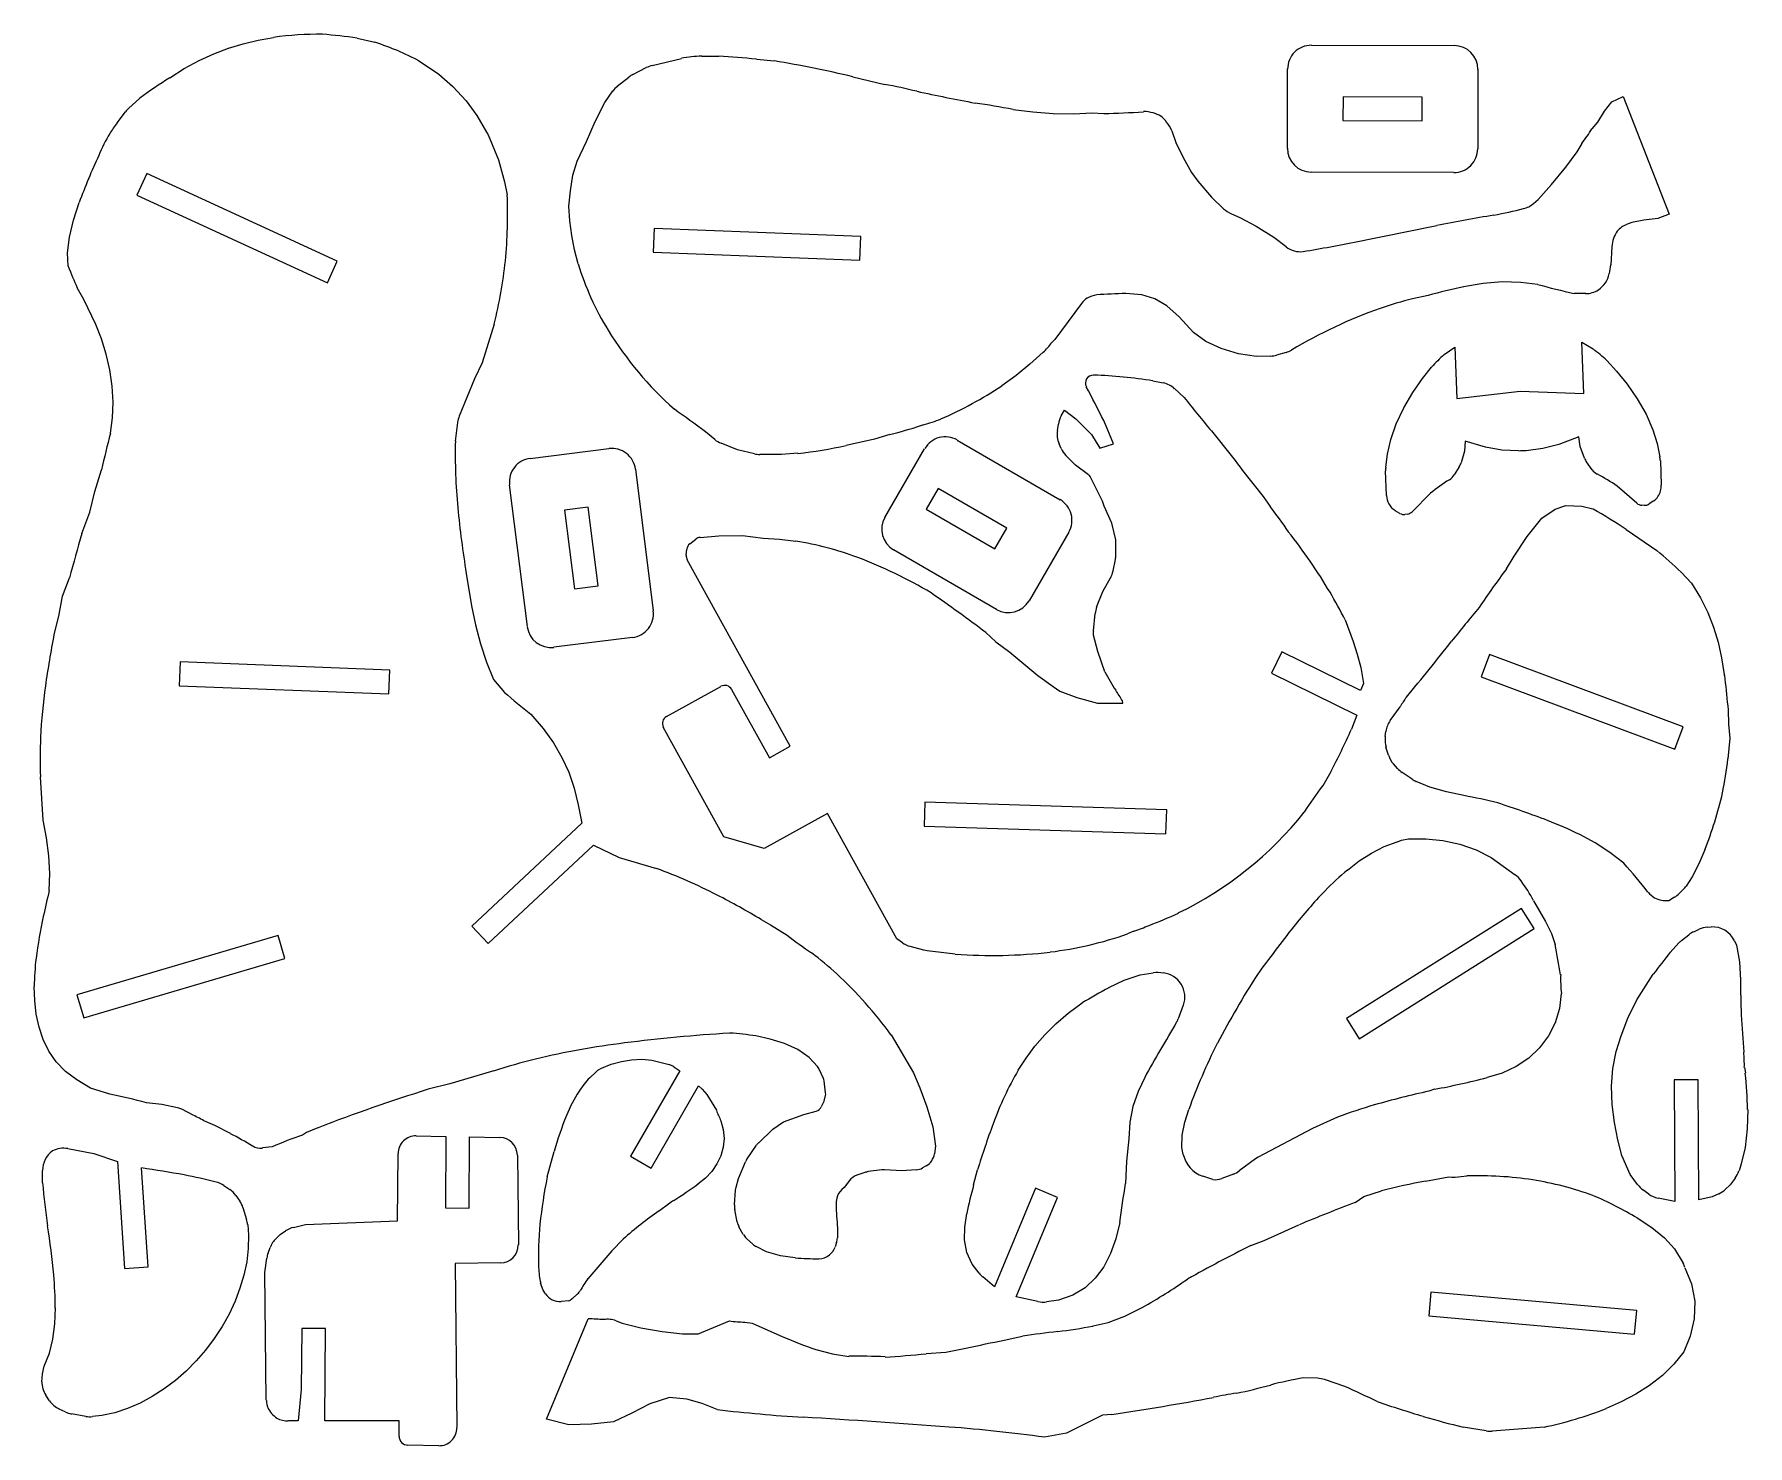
# Model space of a CAD drawing. Extents: x -5 to 439, y -2 to 120.
# Drawn here: x 148.2 to 292.4, y 0 to 118.7 of the extents above; entities that cross this region are included whole.
import ezdxf

# ---------------------------------------------------------------- set-up
doc = ezdxf.new("R2010")
doc.units = 0
doc.layers.add('CYAN', color=4, linetype='CONTINUOUS')

msp = doc.modelspace()

# ---------------------------------------------------------------- linework, layer by layer
at = {"layer": 'CYAN'}
for p, q in [((165.81, 117.94), (167.07, 118.25)), ((167.07, 118.25), (168.36, 118.48)), ((175.39, 118.41), (176.9, 118.08)), ((162.1, 116.52), (163.34, 117.09)), ((163.34, 117.09), (164.57, 117.56)), ((164.57, 117.56), (165.81, 117.94)), ((178.88, 117.34), (180.3, 116.68)), ((204.4, 116.9), (205.84, 116.9)), ((255.7, 117.82), (267.71, 117.79)), ((159.63, 115.06), (160.85, 115.87)), ((160.85, 115.87), (162.1, 116.52)), ((180.3, 116.68), (180.55, 116.54)), ((180.55, 116.54), (182.28, 115.39)), ((182.28, 115.39), (183.45, 114.35)), ((198.61, 115.36), (199.72, 115.93)), ((200.23, 116.11), (202.69, 116.71)), ((208.99, 116.64), (210.51, 116.49)), ((253.68, 109.14), (253.69, 115.82)), ((269.71, 115.79), (269.7, 109.11)), ((183.45, 114.35), (184.56, 113.15)), ((196.23, 113), (196.92, 113.97)), ((197.29, 114.36), (198.26, 115.14)), ((217.11, 115.16), (219.79, 114.52)), ((156.16, 112.5), (157.1, 113.35)), ((184.56, 113.15), (185.48, 111.9)), ((195.42, 111.41), (196.23, 113)), ((258.36, 113.47), (258.35, 111.47)), ((265.03, 113.46), (258.36, 113.47)), ((265.03, 111.46), (265.03, 113.46)), ((280.35, 112.26), (280.98, 113.04)), ((280.98, 113.04), (281.94, 113.51)), ((281.94, 113.51), (285.8, 103.61)), ((155.2, 111.28), (155.9, 112.22)), ((185.48, 111.9), (186.29, 110.5)), ((194.69, 109.72), (195.42, 111.41)), ((230.6, 112.41), (232.25, 112.2)), ((232.25, 112.2), (233.97, 112.07)), ((233.97, 112.07), (235.67, 112.04)), ((235.67, 112.04), (237.25, 112.12)), ((237.25, 112.12), (238.22, 112.07)), ((258.35, 111.47), (265.03, 111.46)), ((279.31, 110.78), (279.79, 111.35)), ((279.79, 111.35), (280.35, 112.26)), ((186.29, 110.5), (186.41, 110.27)), ((186.41, 110.27), (187.3, 108.16)), ((193.9, 108.07), (194.69, 109.72)), ((243.95, 110.62), (244.29, 109.64)), ((244.29, 109.64), (244.9, 108.36)), ((187.3, 108.16), (187.8, 106.33)), ((244.9, 108.36), (245.61, 107.11)), ((277.11, 107.56), (278.07, 108.84)), ((278.07, 108.84), (278.47, 109.55)), ((157.69, 107.02), (156.86, 105.21)), ((173.72, 99.65), (157.69, 107.02)), ((193.34, 105.56), (193.56, 106.89)), ((193.56, 106.89), (193.9, 108.07)), ((245.61, 107.11), (246.15, 106.39)), ((267.69, 107.11), (255.67, 107.14)), ((275.91, 106.1), (277.11, 107.56)), ((187.8, 106.33), (188.03, 105.22)), ((193.22, 104.27), (193.34, 105.56)), ((246.15, 106.39), (247.29, 105.03)), ((274.77, 104.83), (275.91, 106.1)), ((151.54, 103.1), (152.01, 104.57)), ((156.86, 105.21), (172.89, 97.83)), ((193.3, 103.03), (193.22, 104.27)), ((247.29, 105.03), (248.3, 104.06)), ((274.38, 104.49), (274.77, 104.83)), ((151.19, 101.67), (151.54, 103.1)), ((193.45, 101.82), (193.3, 103.03)), ((200.39, 102.41), (200.31, 100.41)), ((217.77, 101.73), (200.39, 102.41)), ((248.98, 103.63), (249.67, 103.33)), ((249.67, 103.33), (251.06, 102.58)), ((251.06, 102.58), (252.54, 101.66)), ((282.65, 102.9), (282.2, 102.72)), ((283.66, 103.09), (282.65, 102.9)), ((284.85, 103.23), (283.66, 103.09)), ((285.8, 103.61), (284.85, 103.23)), ((151.02, 100.36), (151.19, 101.67)), ((193.69, 100.61), (193.45, 101.82)), ((217.7, 99.73), (217.77, 101.73)), ((252.54, 101.66), (253.57, 100.87)), ((151.09, 99.22), (151.02, 100.36)), ((172.89, 97.83), (173.72, 99.65)), ((193.99, 99.43), (193.69, 100.61)), ((200.31, 100.41), (217.7, 99.73)), ((280.98, 100.87), (280.89, 99.32)), ((152.41, 96.42), (151.85, 97.41)), ((241.42, 96.82), (240.07, 96.93)), ((242.52, 96.49), (241.42, 96.82)), ((265.53, 96.76), (264.2, 96.48)), ((270.14, 97.77), (268.51, 97.49)), ((271.76, 97.91), (270.14, 97.77)), ((273.31, 97.84), (271.76, 97.91)), ((274.74, 97.69), (273.31, 97.84)), ((278.78, 96.92), (277.82, 96.92)), ((153.42, 94.33), (152.41, 96.42)), ((236.34, 96.09), (234.11, 93.06)), ((243.52, 95.89), (242.52, 96.49)), ((244.56, 94.95), (243.52, 95.89)), ((153.9, 93.11), (153.42, 94.33)), ((186.93, 94.34), (185.92, 91.08)), ((245.78, 93.64), (244.56, 94.95)), ((154.29, 91.83), (153.9, 93.11)), ((234.11, 93.06), (233.84, 92.79)), ((246.81, 92.9), (245.78, 93.64)), ((248.11, 92.29), (246.81, 92.9)), ((249.57, 91.84), (248.11, 92.29)), ((266.86, 91.79), (267.78, 92.42)), ((267.78, 92.42), (267.94, 88.1)), ((278.61, 88.5), (278.45, 92.82)), ((278.45, 92.82), (279.41, 92.26)), ((154.59, 90.5), (154.29, 91.83)), ((185.92, 91.08), (185.28, 89.75)), ((232.01, 90.97), (230.85, 90.03)), ((233.13, 91.99), (232.01, 90.97)), ((251.08, 91.62), (249.57, 91.84)), ((252.28, 91.66), (251.08, 91.62)), ((253.57, 91.97), (252.77, 91.74)), ((280.55, 91.29), (281.38, 90.39)), ((154.78, 89.14), (154.59, 90.5)), ((185.28, 89.75), (183.98, 86.6)), ((230.85, 90.03), (229.65, 89.17)), ((242.36, 89.58), (243.23, 89.41)), ((264.24, 88.61), (265.04, 89.77)), ((265.04, 89.77), (265.8, 90.74)), ((281.38, 90.39), (282.26, 89.29)), ((154.86, 87.79), (154.78, 89.14)), ((244.19, 88.92), (245, 88.18)), ((263.48, 87.32), (264.24, 88.61)), ((267.94, 88.1), (273.26, 88.7)), ((273.26, 88.7), (278.61, 88.5)), ((282.26, 89.29), (283.11, 88.06)), ((283.11, 88.06), (283.86, 86.77)), ((154.82, 86.46), (154.86, 87.79)), ((234.65, 86.62), (234.93, 87.11)), ((234.93, 87.11), (235.88, 86.37)), ((262.83, 85.97), (263.48, 87.32)), ((283.86, 86.77), (284.43, 85.47)), ((154.65, 85.18), (154.82, 86.46)), ((183.85, 86.08), (183.66, 84.51)), ((205.49, 84.64), (204.7, 85.29)), ((223.03, 85.88), (222.83, 85.8)), ((234.32, 85.4), (234.41, 85.94)), ((235.88, 86.37), (237.18, 85.06)), ((239.04, 84.27), (238.23, 86.23)), ((247.28, 85.37), (249.07, 83.17)), ((262.37, 84.64), (262.83, 85.97)), ((284.43, 85.47), (284.78, 84.3)), ((189.96, 83.05), (196.59, 83.88)), ((207.41, 83.76), (206.02, 84.33)), ((208.83, 83.43), (207.41, 83.76)), ((218.94, 84.67), (216.56, 84.14)), ((220.23, 85.05), (218.94, 84.67)), ((219.81, 78.09), (223.15, 83.87)), ((225.89, 84.6), (234.56, 79.58)), ((234.64, 83.89), (234.47, 84.28)), ((237.18, 85.06), (237.89, 83.9)), ((237.89, 83.9), (239.04, 84.27)), ((262.1, 83.4), (262.37, 84.64)), ((268.57, 83.67), (268.29, 82.69)), ((268.64, 84.51), (268.57, 83.67)), ((270.36, 84), (268.64, 84.51)), ((271.72, 83.75), (270.36, 84)), ((273.12, 83.68), (271.72, 83.75)), ((275.17, 83.88), (273.78, 83.7)), ((276.51, 84.23), (275.17, 83.88)), ((278.19, 84.87), (276.51, 84.23)), ((278.32, 84.04), (278.19, 84.87)), ((278.67, 83.08), (278.32, 84.04)), ((284.78, 84.3), (285.01, 83.19)), ((211.11, 83.38), (209.28, 83.38)), ((212.49, 83.48), (211.11, 83.38)), ((235.85, 82.47), (235.04, 83.29)), ((236.95, 81.67), (235.85, 82.47)), ((261.96, 82.32), (262.1, 83.4)), ((268.14, 82.35), (267.7, 81.66)), ((279.33, 82.1), (278.85, 82.75)), ((285.06, 82.88), (285.13, 80.8)), ((153.33, 80.27), (153.89, 82.09)), ((189.72, 68.9), (188.23, 80.82)), ((198.82, 82.14), (200.31, 70.22)), ((238.12, 79.46), (237.08, 81.53)), ((250.78, 80.95), (251.64, 79.84)), ((262.02, 79.92), (261.93, 82.01)), ((152.91, 78.53), (153.33, 80.27)), ((224.29, 80.51), (223.29, 78.78)), ((230.07, 77.17), (224.29, 80.51)), ((238.27, 79.04), (238.12, 79.46)), ((251.64, 79.84), (252.22, 79)), ((265.71, 80.13), (264.17, 78.57)), ((283.09, 79.28), (281.43, 80.72)), ((284.5, 79.47), (284.12, 79.22)), ((152.23, 76.72), (152.91, 78.53)), ((194.85, 78.95), (192.86, 78.71)), ((192.86, 78.71), (193.69, 72.08)), ((195.68, 72.33), (194.85, 78.95)), ((223.29, 78.78), (229.07, 75.43)), ((238.9, 77.6), (238.27, 79.04)), ((263.15, 78.42), (262.75, 78.65)), ((263.78, 78.37), (263.57, 78.34)), ((273.86, 76.49), (275.1, 78.03)), ((275.1, 78.03), (276.12, 78.73)), ((276.21, 78.77), (277.11, 79.1)), ((277.11, 79.1), (278.46, 79.02)), ((278.46, 79.02), (279.38, 78.82)), ((279.38, 78.82), (279.4, 78.8)), ((283.71, 79.1), (283.49, 79.12)), ((204.26, 76.4), (205.84, 76.54)), ((205.84, 76.54), (207.83, 76.56)), ((207.83, 76.56), (209.56, 76.35)), ((229.07, 75.43), (230.07, 77.17)), ((235.29, 76.85), (231.94, 71.07)), ((239.25, 76.2), (238.9, 77.6)), ((272.75, 74.83), (273.86, 76.49)), ((282.19, 77.07), (284.76, 75.3)), ((203.09, 74.9), (203.14, 75.41)), ((203.4, 75.87), (203.91, 76.26)), ((209.56, 76.35), (210.94, 76.26)), ((210.94, 76.26), (212.3, 76.09)), ((229.2, 70.34), (220.54, 75.36)), ((239.24, 74.94), (239.25, 76.2)), ((211.84, 58.84), (203.17, 74.52)), ((239.01, 73.59), (239.2, 74.55)), ((272.11, 73.76), (272.75, 74.83)), ((150.61, 71.46), (151.19, 73)), ((184.58, 73.37), (185.01, 70.64)), ((193.69, 72.08), (195.68, 72.33)), ((238.14, 71.86), (238.78, 72.99)), ((286.81, 73.48), (287.69, 72.55)), ((287.69, 72.55), (288.44, 71.31)), ((150.3, 69.77), (150.61, 71.46)), ((237.62, 70.53), (238.14, 71.86)), ((288.44, 71.31), (289.05, 70.08)), ((149.89, 68.24), (150.3, 69.77)), ((185.01, 70.64), (185.35, 69.04)), ((237.36, 68.55), (237.5, 70)), ((258.55, 69.46), (259.21, 67.66)), ((289.05, 70.08), (289.54, 68.85)), ((185.35, 69.04), (185.77, 67.45)), ((198.57, 67.99), (191.95, 67.16)), ((228.3, 68.4), (229.13, 67.62)), ((237.73, 66.81), (237.35, 68.17)), ((289.54, 68.85), (289.92, 67.58)), ((185.77, 67.45), (186.29, 65.91)), ((229.13, 67.62), (230.32, 66.75)), ((230.32, 66.75), (232.69, 64.79)), ((238.31, 65.1), (237.73, 66.81)), ((253.22, 66.78), (252.33, 64.99)), ((259.84, 63.52), (253.22, 66.78)), ((259.21, 67.66), (259.56, 66.59)), ((259.56, 66.59), (259.85, 65.46)), ((270.69, 66.56), (269.99, 64.68)), ((286.99, 60.47), (270.69, 66.56)), ((289.92, 67.58), (290.21, 66.26)), ((160.51, 65.93), (160.43, 63.93)), ((178.14, 65.24), (160.51, 65.93)), ((178.06, 63.24), (178.14, 65.24)), ((186.29, 65.91), (186.88, 64.46)), ((252.33, 64.99), (259.51, 61.45)), ((259.85, 65.46), (260.07, 64.1)), ((290.21, 66.26), (290.44, 64.87)), ((160.43, 63.93), (178.06, 63.24)), ((186.88, 64.46), (187.8, 63.36)), ((201.42, 61.34), (206.01, 63.87)), ((206.91, 63.61), (210.09, 57.87)), ((232.69, 64.79), (233.96, 63.86)), ((233.96, 63.86), (234.54, 63.47)), ((234.54, 63.47), (235.97, 62.93)), ((260.07, 64.1), (259.84, 63.52)), ((269.99, 64.68), (286.29, 58.59)), ((235.97, 62.93), (237.7, 62.46)), ((237.7, 62.46), (239.82, 62.47)), ((239.82, 62.47), (239.8, 62.67)), ((262.33, 60.99), (263.16, 62.15)), ((190.01, 61.54), (191.06, 60.33)), ((259.51, 61.45), (259.08, 60.26)), ((290.78, 61.9), (290.8, 60.7)), ((290.8, 60.7), (290.91, 59.51)), ((191.06, 60.33), (191.93, 59.12)), ((191.93, 59.12), (192.63, 57.9)), ((206.25, 51.22), (201.16, 60.43)), ((261.91, 59.65), (261.97, 60.08)), ((286.29, 58.59), (286.99, 60.47)), ((290.91, 59.51), (290.75, 57.76)), ((192.63, 57.9), (193.2, 56.64)), ((210.09, 57.87), (211.84, 58.84)), ((262.18, 58.07), (261.97, 58.75)), ((148.97, 52.62), (148.75, 56.26)), ((193.2, 56.64), (193.65, 55.31)), ((257.33, 56.67), (256.66, 55.51)), ((262.94, 56.96), (262.6, 57.34)), ((264.18, 56.05), (263.33, 56.62)), ((193.65, 55.31), (194.01, 53.89)), ((265.66, 55.39), (264.51, 55.88)), ((267.07, 54.99), (265.66, 55.39)), ((268.52, 54.68), (267.07, 54.99)), ((194.01, 53.89), (194.31, 52.35)), ((223.17, 54.12), (223.11, 52.12)), ((243.52, 53.47), (223.17, 54.12)), ((243.45, 51.47), (243.52, 53.47)), ((149.26, 51.12), (148.97, 52.62)), ((194.31, 52.35), (185.05, 43.7)), ((214.97, 53.18), (209.65, 50.24)), ((220.8, 42.63), (214.97, 53.18)), ((223.11, 52.12), (243.45, 51.47)), ((149.46, 49.62), (149.26, 51.12)), ((186.42, 42.24), (195.28, 50.51)), ((195.28, 50.51), (197.44, 49.46)), ((209.65, 50.24), (206.25, 51.22)), ((261.82, 50.39), (262.91, 50.8)), ((262.91, 50.8), (262.94, 50.78)), ((262.94, 50.78), (263.27, 50.93)), ((263.27, 50.93), (263.87, 51.05)), ((263.87, 51.05), (265.32, 51.04)), ((265.32, 51.04), (266.77, 50.89)), ((266.77, 50.89), (268.19, 50.58)), ((268.19, 50.58), (269.55, 50.11)), ((279.58, 50.7), (278.28, 51.4)), ((280.82, 49.9), (279.58, 50.7)), ((149.54, 48.13), (149.46, 49.62)), ((197.44, 49.46), (200.59, 48.55)), ((258.73, 48.41), (259.73, 49.18)), ((259.73, 49.18), (260.76, 49.84)), ((260.76, 49.84), (261.82, 50.39)), ((269.55, 50.11), (270.82, 49.47)), ((270.82, 49.47), (272.85, 48.01)), ((281.99, 48.99), (280.82, 49.9)), ((288.81, 50.11), (288.3, 48.93)), ((149.48, 46.7), (149.54, 48.13)), ((287.74, 47.85), (287.23, 47.07)), ((288.3, 48.93), (287.74, 47.85)), ((287.01, 46.8), (286.64, 46.43)), ((273.38, 45.19), (258.66, 35.92)), ((274.44, 43.5), (273.38, 45.19)), ((274.39, 45.84), (275.39, 44.09)), ((286.25, 46.13), (285.77, 45.84)), ((185.05, 43.7), (186.42, 42.24)), ((209.4, 44.25), (210.19, 43.81)), ((210.19, 43.81), (211.58, 42.93)), ((240.76, 43.27), (240.23, 43.04)), ((259.73, 34.22), (274.44, 43.5)), ((275.39, 44.09), (275.9, 43.09)), ((287.87, 43.23), (288.32, 43.43)), ((289.02, 43.61), (289.33, 43.63)), ((168.75, 42.9), (151.82, 37.91)), ((169.32, 40.98), (168.75, 42.9)), ((221.28, 42.29), (220.8, 42.63)), ((223.09, 41.68), (221.92, 41.99)), ((275.9, 43.09), (276.21, 42.16)), ((285.89, 41.49), (286.62, 42.28)), ((286.84, 42.48), (287.45, 42.97)), ((291.29, 42.46), (291.46, 42.1)), ((291.46, 42.1), (291.71, 40.7)), ((152.39, 35.99), (169.32, 40.98)), ((223.37, 41.63), (223.09, 41.68)), ((225.72, 41.35), (223.37, 41.63)), ((291.71, 40.7), (291.8, 39.16)), ((238.64, 38.53), (239.95, 39.14)), ((239.95, 39.14), (241.3, 39.61)), ((241.3, 39.61), (242.39, 39.78)), ((283.07, 37.5), (284.47, 39.66)), ((148.27, 37.44), (148.23, 38.61)), ((151.82, 37.91), (152.39, 35.99)), ((276.72, 38.03), (276.58, 36.76)), ((282.32, 35.95), (283.07, 37.5)), ((148.39, 36.3), (148.27, 37.44)), ((148.63, 35.21), (148.39, 36.3)), ((234.2, 35.47), (235.24, 36.37)), ((235.24, 36.37), (236.4, 37.24)), ((244.92, 37.05), (244.48, 35.9)), ((276.58, 36.76), (276.21, 35.57)), ((148.98, 34.16), (148.63, 35.21)), ((206.76, 34.71), (206.73, 34.69)), ((233.27, 34.54), (234.2, 35.47)), ((258.66, 35.92), (259.73, 34.22)), ((276.21, 35.57), (275.64, 34.46)), ((281.75, 34.48), (282.32, 35.95)), ((149.46, 33.19), (148.98, 34.16)), ((150.08, 32.28), (149.46, 33.19)), ((210.16, 34.2), (208.96, 34.46)), ((211.36, 33.83), (210.16, 34.2)), ((212.47, 33.32), (211.36, 33.83)), ((213.44, 32.65), (212.47, 33.32)), ((220.33, 34.54), (222.21, 31.35)), ((231.69, 32.6), (232.43, 33.59)), ((232.43, 33.59), (233.27, 34.54)), ((247.76, 33.82), (247.79, 33.84)), ((274.89, 33.47), (273.98, 32.6)), ((275.64, 34.46), (274.89, 33.47)), ((281.34, 33.14), (281.75, 34.48)), ((150.86, 31.47), (150.08, 32.28)), ((195.66, 31.57), (195.97, 31.76)), ((195.97, 31.76), (196.78, 32.08)), ((196.78, 32.08), (197.63, 32.31)), ((197.63, 32.31), (198.49, 32.45)), ((198.49, 32.45), (199.35, 32.49)), ((199.35, 32.49), (200.19, 32.41)), ((200.19, 32.41), (201.65, 32.05)), ((202.05, 31.87), (202.54, 31.52)), ((214.13, 31.89), (213.44, 32.65)), ((214.64, 30.89), (214.24, 31.73)), ((231.02, 31.58), (231.69, 32.6)), ((272.93, 31.88), (271.75, 31.33)), ((273.98, 32.6), (272.93, 31.88)), ((280.96, 30.23), (281.06, 31.73)), ((281.06, 31.73), (281.34, 33.14)), ((292.13, 31.81), (292.22, 31.32)), ((151.8, 30.76), (150.86, 31.47)), ((152.96, 30.05), (151.8, 30.76)), ((183.21, 30.44), (181.38, 29.97)), ((186.7, 31.47), (183.21, 30.44)), ((186.86, 31.51), (186.7, 31.47)), ((194.97, 30.94), (195.49, 31.41)), ((195.49, 31.41), (195.66, 31.57)), ((202.54, 31.52), (198.41, 24.34)), ((214.82, 29.66), (214.7, 30.68)), ((222.21, 31.35), (222.76, 30.08)), ((241.67, 30.97), (241.11, 29.77)), ((271.75, 31.33), (270.48, 30.96)), ((288.23, 30.77), (286.23, 30.76)), ((286.23, 30.76), (286.29, 20.54)), ((288.29, 20.68), (288.23, 30.77)), ((154.6, 29.57), (152.96, 30.05)), ((200.15, 23.34), (204.12, 30.25)), ((204.12, 30.25), (204.44, 29.97)), ((204.44, 29.97), (204.81, 29.52)), ((204.81, 29.52), (205.63, 28.2)), ((214.46, 28.51), (214.7, 28.97)), ((214.7, 28.97), (214.81, 29.44)), ((222.76, 30.08), (223.35, 28.5)), ((241.11, 29.77), (240.68, 28.52)), ((266.05, 29.98), (265.58, 29.81)), ((281.02, 28.69), (280.96, 30.23)), ((158.97, 28.68), (157.67, 28.83)), ((160.29, 28.42), (158.97, 28.68)), ((161.61, 27.79), (160.65, 28.29)), ((211.27, 27.24), (213, 27.84)), ((213, 27.84), (214.02, 28.13)), ((223.35, 28.5), (223.83, 26.8)), ((240.68, 28.52), (240.41, 27.2)), ((245.05, 27.19), (245.38, 28.28)), ((257.9, 27.61), (255.79, 26.67)), ((281.21, 27.17), (281.02, 28.69)), ((292.41, 28.28), (292.38, 26.63)), ((163.42, 26.93), (162.63, 27.25)), ((164.73, 26.24), (163.42, 26.93)), ((171.15, 26.34), (170.8, 26.12)), ((172.1, 26.74), (171.15, 26.34)), ((180.37, 26.05), (182.85, 26)), ((182.85, 26), (182.82, 20)), ((184.82, 19.96), (184.85, 25.97)), ((184.85, 25.97), (187.41, 25.92)), ((206.01, 27.32), (206.21, 26.58)), ((206.21, 26.58), (206.27, 25.84)), ((209.19, 25.47), (210.39, 26.6)), ((210.39, 26.6), (211.27, 27.24)), ((223.83, 26.8), (224.06, 25.17)), ((240.41, 27.2), (240.33, 25.79)), ((244.79, 25.08), (244.83, 26.11)), ((244.83, 26.11), (245.05, 27.19)), ((255.79, 26.67), (251.23, 24.27)), ((281.49, 25.72), (281.21, 27.17)), ((292.38, 26.63), (292.21, 25.06)), ((151.06, 24.98), (153.25, 24.56)), ((153.25, 24.56), (155.22, 23.88)), ((168.25, 25.12), (167.43, 25.03)), ((178.8, 18.89), (178.84, 24.56)), ((191.39, 22.59), (191.98, 24.74)), ((206.19, 25.1), (205.99, 24.38)), ((206.27, 25.84), (206.19, 25.1)), ((208.21, 24.12), (209.01, 25.26)), ((224.06, 25.17), (223.98, 24.53)), ((240.33, 25.79), (240.13, 23.93)), ((244.91, 24.49), (244.79, 25.08)), ((281.83, 24.39), (281.49, 25.72)), ((292.21, 25.06), (291.86, 23.69)), ((148.93, 22.09), (148.93, 23.13)), ((155.22, 23.88), (155.81, 14.89)), ((157.81, 15.02), (157.26, 23.35)), ((188.88, 24.44), (188.97, 16.88)), ((198.41, 24.34), (200.15, 23.34)), ((205.67, 23.69), (205.24, 23.06)), ((205.99, 24.38), (205.67, 23.69)), ((207.49, 22.47), (208.07, 23.87)), ((219.56, 23.18), (218.39, 23.04)), ((219.77, 23.19), (219.56, 23.18)), ((221.23, 23.1), (219.77, 23.19)), ((222.45, 23.2), (221.23, 23.1)), ((223.28, 23.52), (222.97, 23.36)), ((227.27, 21.92), (227.6, 23.19)), ((240.13, 23.93), (240.05, 22.04)), ((250.99, 24.11), (249.62, 23.1)), ((251.23, 24.27), (250.99, 24.11)), ((282.53, 22.8), (281.83, 24.39)), ((291.86, 23.69), (291.68, 23.11)), ((164.18, 21.88), (164.68, 21.54)), ((204.71, 22.49), (204.08, 22)), ((205.24, 23.06), (204.71, 22.49)), ((207.24, 21.49), (207.28, 21.72)), ((207.28, 21.72), (207.49, 22.47)), ((216.38, 21.71), (216.18, 21.53)), ((216.82, 22.29), (216.38, 21.71)), ((218.11, 22.97), (217.44, 22.74)), ((232.47, 21.64), (229.04, 13.34)), ((234.32, 20.87), (232.47, 21.64)), ((247.4, 22.37), (246.55, 22.65)), ((249.13, 22.84), (248.15, 22.47)), ((265.31, 22.25), (267.27, 22.59)), ((268.3, 22.62), (268.77, 22.68)), ((283.13, 21.96), (282.53, 22.8)), ((290.93, 21.93), (290.51, 21.54)), ((291.35, 22.48), (290.93, 21.93)), ((165.2, 21.03), (165.53, 20.56)), ((201.6, 20.29), (200.83, 19.75)), ((207.16, 20.25), (207.24, 21.49)), ((230.84, 12.5), (234.32, 20.87)), ((259.38, 20.45), (260.1, 20.94)), ((260.1, 20.94), (261.59, 21.43)), ((284.09, 21.15), (283.6, 21.5)), ((286.29, 20.54), (284.87, 20.81)), ((289.43, 20.93), (288.29, 20.68)), ((289.98, 21.18), (289.43, 20.93)), ((165.79, 20.01), (166.1, 19.02)), ((171.05, 18.58), (178.8, 18.89)), ((182.82, 20), (184.82, 19.96)), ((207.38, 18.8), (207.18, 19.85)), ((226.53, 18.37), (226.69, 19.51)), ((239.57, 18.77), (239.24, 17.4)), ((283.12, 19.14), (284.34, 18.35)), ((166.19, 18.59), (166.26, 17.7)), ((166.26, 17.7), (166.24, 16.58)), ((168.57, 17.42), (168.92, 17.75)), ((168.92, 17.75), (169.37, 18.06)), ((170.05, 18.35), (171.05, 18.58)), ((197.79, 17.37), (196.83, 16.38)), ((207.89, 17.76), (207.53, 18.41)), ((208.69, 16.93), (208.16, 17.42)), ((215.83, 18.32), (215.81, 17.46)), ((226.52, 17.29), (226.53, 18.37)), ((239.24, 17.4), (238.79, 16.15)), ((251.71, 17.24), (254.65, 18.56)), ((284.34, 18.35), (285.41, 17.48)), ((285.41, 17.48), (286.24, 16.55)), ((166.24, 16.58), (166.11, 15.46)), ((167.9, 16.18), (168.07, 16.66)), ((196.83, 16.38), (194.81, 14.03)), ((209.85, 16.29), (208.98, 16.73)), ((211.01, 15.97), (209.85, 16.29)), ((212.25, 15.79), (211.01, 15.97)), ((215.74, 17.07), (215.62, 16.7)), ((226.71, 16.25), (226.52, 17.29)), ((227.15, 15.26), (226.71, 16.25)), ((238.79, 16.15), (238.22, 15.04)), ((250.6, 16.82), (251.71, 17.24)), ((286.24, 16.55), (286.99, 15.35)), ((155.81, 14.89), (157.81, 15.02)), ((166.11, 15.46), (165.87, 14.34)), ((167.63, 14.56), (167.8, 15.77)), ((167.75, 3.8), (167.63, 14.56)), ((187.48, 15.36), (183.64, 15.32)), ((183.64, 15.32), (183.8, 1.5)), ((227.74, 14.49), (227.15, 15.26)), ((238.22, 15.04), (237.51, 14.07)), ((287.12, 14.96), (287.68, 13.59)), ((165.54, 13.23), (165.12, 12.13)), ((165.87, 14.34), (165.54, 13.23)), ((191.04, 13.07), (190.84, 13.65)), ((191.24, 12.76), (191.04, 13.07)), ((229.04, 13.34), (228.04, 14.18)), ((236.65, 13.27), (235.62, 12.65)), ((237.51, 14.07), (236.65, 13.27)), ((287.68, 13.59), (287.96, 12.14)), ((149.95, 10.23), (150.01, 11.57)), ((165.12, 12.13), (164.62, 11.05)), ((193.21, 12.16), (192.56, 12.1)), ((193.95, 12.77), (193.49, 12.35)), ((232.68, 12.1), (230.84, 12.5)), ((234.42, 12.23), (233.4, 12.08)), ((235.62, 12.65), (234.42, 12.23)), ((240.01, 10.89), (241.47, 11.61)), ((265.75, 12.9), (265.57, 10.91)), ((283.07, 11.36), (265.75, 12.9)), ((287.96, 12.14), (287.9, 10.66)), ((149.79, 8.95), (149.95, 10.23)), ((164.62, 11.05), (164.03, 10)), ((191.33, 2.2), (194.85, 10.65)), ((197.19, 10.48), (197.69, 10.29)), ((197.69, 10.29), (199.26, 9.91)), ((208.02, 10.38), (208.63, 10.28)), ((208.63, 10.28), (211.23, 9.13)), ((237.32, 10.08), (238.6, 10.35)), ((238.6, 10.35), (240.01, 10.89)), ((265.57, 10.91), (282.89, 9.36)), ((282.89, 9.36), (283.07, 11.36)), ((287.9, 10.66), (287.57, 9.21)), ((149.5, 7.76), (149.79, 8.95)), ((163.37, 9), (162.64, 8.03)), ((164.03, 10), (163.37, 9)), ((170.73, 9.84), (170.7, 4.72)), ((172.73, 9.83), (170.73, 9.84)), ((172.68, 2.07), (172.73, 9.83)), ((199.26, 9.91), (201.07, 9.58)), ((201.07, 9.58), (202.78, 9.38)), ((202.78, 9.38), (204.05, 9.38)), ((237.31, 10.04), (237.32, 10.08)), ((287.57, 9.21), (287.04, 7.87)), ((149.06, 6.66), (149.5, 7.76)), ((162.64, 8.03), (161.85, 7.12)), ((214, 8.08), (215.39, 7.71)), ((215.39, 7.71), (216.76, 7.5)), ((223.28, 7.73), (224.94, 7.86)), ((287.04, 7.87), (286.2, 6.83)), ((148.86, 5.36), (148.91, 6.02)), ((148.91, 6.02), (149.06, 6.66)), ((161, 6.26), (160.1, 5.47)), ((161.85, 7.12), (161, 6.26)), ((285.23, 5.89), (284.16, 5.06)), ((286.2, 6.83), (285.23, 5.89)), ((159.15, 4.76), (158.16, 4.12)), ((160.1, 5.47), (159.15, 4.76)), ((170.7, 4.72), (170.43, 2.07)), ((256.22, 5.65), (255.03, 5.68)), ((258.5, 4.97), (256.81, 5.54)), ((284.16, 5.06), (283, 4.32)), ((149.52, 3.76), (149.2, 4.24)), ((150.83, 2.82), (150.32, 3.06)), ((156.08, 3.12), (155, 2.76)), ((157.14, 3.57), (156.08, 3.12)), ((158.16, 4.12), (157.14, 3.57)), ((167.88, 3.2), (167.92, 3.1)), ((200.04, 3.51), (198.52, 2.71)), ((201.69, 4.03), (200.04, 3.51)), ((203.13, 3.9), (201.69, 4.03)), ((204.42, 3.52), (203.13, 3.9)), ((205.69, 3.03), (204.42, 3.52)), ((281.77, 3.68), (280.49, 3.11)), ((283, 4.32), (281.77, 3.68)), ((152.57, 2.44), (151.37, 2.65)), ((153.91, 2.52), (153.13, 2.43)), ((155, 2.76), (153.91, 2.52)), ((170.43, 2.07), (169.61, 2.06)), ((178.94, 2.07), (172.68, 2.07)), ((178.93, 0.78), (178.94, 2.07)), ((193.21, 1.75), (191.33, 2.2)), ((195.11, 1.8), (193.21, 1.75)), ((196.97, 1.99), (195.11, 1.8)), ((198.52, 2.71), (196.97, 1.99)), ((238.12, 2.54), (235.09, 1.04)), ((238.9, 2.62), (238.12, 2.54)), ((270.41, 1.22), (268.47, 1.55)), ((275.27, 1.55), (270.91, 1.2)), ((182.27, -0.02), (179.67, 0.03)), ((235.09, 1.04), (233.23, 0.69))]:
    msp.add_line(p, q, dxfattribs=at)
for centre, radius, start, end in [((172.21, 90.27), 28.47, 89.4251, 97.7873), ((169.57, 80.32), 38.53, 81.3157, 85.6465), ((144.39, 27.5), 96.23, 68.9965, 70.2568), ((205.44, 99.75), 17.19, 93.4924, 99.2195), ((202.91, 63.16), 53.82, 83.5141, 86.8831), ((255.69, 115.81), 2, 89.8701, 179.8854), ((267.71, 115.79), 2, 359.8854, 89.8854), ((199.52, 113.58), 2, 117.0553, 129.0232), ((201.02, 113.05), 3.16, 104.4845, 114.1927), ((194.93, 21.6), 96.16, 76.6679, 80.6783), ((178.79, 83.99), 36.51, 121.6599, 126.449), ((198.55, 112.8), 2, 128.9449, 144.3605), ((208.56, 55.96), 59.63, 76.491, 79.1495), ((252.18, 248.5), 137.79, 257.5588, 259.6442), ((157.5, 111.01), 2, 132.1378, 143), ((217.96, 46.82), 66.8, 79.0966, 81.8698), ((161.78, 106.03), 8.42, 141.4376, 148.7693), ((236.1, 194.94), 82.9, 271.4661, 273.7805), ((241.65, 109.75), 2.48, 72.5479, 91.8487), ((241.89, 110.16), 2.02, 36.3923, 75.613), ((241.47, 109.65), 2.66, 21.2722, 39.836), ((171.99, 100.54), 20.01, 150.4828, 156.4397), ((260.82, 122.58), 21.93, 323.5709, 327.467), ((200.9, 86.71), 52.05, 155.2047, 159.9255), ((255.68, 109.14), 2, 179.893, 269.8778), ((267.69, 109.11), 2, 269.8701, 359.8854), ((147.01, 103.59), 41.05, 354.5334, 2.2764), ((250.05, 106.09), 2.68, 229.1635, 246.4307), ((263.85, 142.62), 39.75, 280.4463, 284.1129), ((273.07, 106.01), 2, 283.5836, 310.7677), ((65.19, 1080.28), 998.09, 281.23182, 281.62144), ((313.22, -141.8), 248.92, 99.7534, 100.8765), ((282.94, 100.86), 2, 111.6663, 138.624), ((233.99, 227.14), 128.41, 279.4173, 281.5028), ((283.62, 100.67), 2.65, 145.4064, 175.76), ((149.92, 103.65), 38.16, 345.8933, 354.0259), ((254.8, 102.45), 2.01, 232.2023, 275.935), ((181.74, 111.14), 32.89, 201.2533, 204.6684), ((216.62, 106.23), 23.62, 196.7195, 211.6409), ((278.61, 99.05), 2.2, 304.411, 348.1261), ((274.78, 99.99), 6.15, 346.9548, 353.8058), ((237.99, 94.44), 2.4, 98.6843, 119.246), ((241.84, 30.48), 66.47, 91.5233, 93.6318), ((280.34, 42.65), 56.11, 102.1671, 105.3068), ((288.96, 148.17), 52.44, 254.2663, 257.7268), ((278.78, 98.92), 2, 269.7798, 302.4099), ((237.95, 94.89), 2, 124.3759, 143.2509), ((275.71, 55.69), 42.44, 109.5817, 120.7344), ((272.57, 63.46), 34.06, 104.2136, 108.98), ((222.69, 110.15), 30.85, 211.9414, 228.1174), ((229.57, 95.83), 5.24, 312.7471, 324.5608), ((252.21, 93.66), 2, 271.9644, 286.1034), ((253.02, 93.89), 2, 286.0902, 300.1927), ((285.56, 71.88), 27.31, 133.1991, 136.3381), ((262.27, 71), 27.31, 47.9883, 51.1284), ((237.35, 89.39), 0.668, 87.7942, 207.8923), ((236.03, 49.75), 40.33, 80.9659, 88.0915), ((242.84, 87.44), 2, 47.5406, 78.6412), ((210.69, 117.82), 34.36, 293.7428, 303.4998), ((166.22, 50.92), 80.19, 26.1231, 28.4148), ((314.48, 142.17), 87.99, 217.8461, 220.2065), ((185.84, 85.85), 2, 157.7967, 173.1303), ((141.13, 0.51), 105.97, 53.1387, 54.8806), ((236.38, 85.63), 2, 150.1758, 171.061), ((236.46, 63.59), 84.62, 165.2225, 167.3768), ((202.74, 149.59), 66.87, 285.1676, 287.4824), ((215.32, 111.81), 27.06, 286.5636, 289.887), ((236.3, 85.09), 2, 171.0876, 203.7025), ((231.12, 83.46), 47.47, 178.7235, 185.5054), ((196.84, 81.89), 2, 7.1307, 97.1326), ((206.77, 86.18), 2, 230.5351, 248.0033), ((208.08, 123.35), 40.12, 276.3079, 282.197), ((224.89, 82.87), 2, 59.9311, 149.9443), ((236.47, 84.69), 2, 203.6979, 224.4358), ((273.65, 78.36), 5.34, 88.5915, 95.6747), ((190.21, 81.07), 2, 97.1231, 187.1231), ((209.28, 85.39), 2, 257.0116, 269.9948), ((283.04, 107.58), 41.84, 215.7098, 219.5369), ((263.27, 82.07), 1.33, 169.0179, 182.7012), ((267, 83.05), 1.34, 328.0117, 344.1791), ((279.93, 83.54), 1.34, 200.2006, 216.3568), ((283.72, 82.84), 1.33, 1.6561, 15.3389), ((236.72, 81.35), 0.4, 26.7787, 54.0369), ((280.71, 60.51), 24.7, 122.8577, 127.3955), ((266.57, 82.37), 1.34, 303.6674, 328.0222), ((280.41, 82.89), 1.34, 216.3182, 240.6764), ((267.96, 60.03), 24.7, 56.9287, 61.4658), ((283.8, 80.74), 1.33, 341.2754, 2.4468), ((233.55, 77.85), 2, 329.9311, 59.9443), ((263.84, 80.06), 1.83, 184.3363, 206.7763), ((283.66, 80.65), 1.45, 305.4501, 346.5174), ((278.25, 88.28), 94.85, 185.6729, 189.0414), ((221.54, 77.09), 2, 149.9443, 239.9311), ((226.63, 58.81), 32.6, 33.6747, 38.2575), ((263.42, 79.81), 1.33, 205.3246, 240.2453), ((263.48, 79), 0.667, 240.2509, 277.8545), ((263.69, 79.03), 0.668, 277.838, 315.6087), ((276.11, 78.87), 0.142, 273.2076, 312.4285), ((255.2, 36.75), 48.51, 56.1987, 60.0714), ((283.53, 79.78), 0.668, 228.7491, 266.4906), ((283.75, 79.77), 0.667, 266.4627, 304.06), ((358.5, 17.45), 214.62, 163.9688, 165), ((216.19, 47.26), 47.84, 30.8401, 38.2634), ((203.8, 75.34), 0.668, 127.749, 174.4114), ((204.31, 75.74), 0.667, 95.0728, 127.774), ((207.98, 49.13), 27.31, 69.5505, 80.8856), ((261.11, 46.65), 37.15, 46.2414, 50.4581), ((203.76, 74.84), 0.668, 174.5407, 208.9895), ((202.57, 35.86), 41.64, 59.5021, 68.962), ((237.05, 73.98), 2, 330.1109, 348.5537), ((237.24, 74.95), 2, 348.5953, 359.6522), ((328.86, 31.22), 70.92, 143.1455, 146.3541), ((135.42, -54.83), 154.31, 52.9941, 55.1025), ((230.21, 72.08), 2, 239.9272, 329.9272), ((174.8, 24.85), 94.89, 28.0399, 29.6442), ((198.33, 69.97), 2, 277.1307, 7.1326), ((239.49, 69.81), 2, 158.8895, 174.4354), ((400.35, -38.52), 170.08, 140.127, 141.3645), ((256.81, 48.18), 108.79, 169.3724, 171.687), ((191.7, 69.14), 2, 187.1392, 277.1241), ((237.99, 68.35), 0.668, 162.5924, 195.6349), ((81.53, 213.96), 236.61, 320.3433, 321.81), ((254.17, 73.37), 17.88, 207.5517, 213.3485), ((195.43, 57.33), 46.73, 171.9123, 177.2284), ((206.33, 63.29), 0.668, 28.9433, 118.9433), ((228.71, 56.09), 12.89, 30.6833, 35.3102), ((289.8, 64.55), 0.714, 356.5724, 26.1135), ((229.7, 56.85), 61.29, 4.7225, 7.1746), ((227.7, 109.6), 61.08, 229.2086, 231.8902), ((271.64, 57.24), 9.8, 144.2569, 149.895), ((201.75, 60.75), 0.668, 118.9433, 208.9433), ((263.95, 59.82), 2, 144.3151, 172.4784), ((217.47, 57.77), 68.74, 178.4848, 181.2577), ((147.5, 112.22), 123.08, 333.1723, 335.0288), ((263.89, 59.34), 2, 171.2805, 197.3349), ((264.1, 58.67), 2, 197.3613, 221.651), ((204.29, 69.92), 87.31, 350.0933, 351.9955), ((264.44, 58.29), 2, 221.6207, 236.3767), ((280.97, 36.81), 30.68, 142.4238, 147.5335), ((265.29, 57.72), 2, 236.4247, 247.1616), ((253.65, 63.69), 37.69, 338.8908, 346.5198), ((260.23, 9.67), 45.77, 75.902, 79.5684), ((240.11, -41.63), 100.67, 69.3827, 71.9036), ((231.15, 72.34), 30.6, 295.8657, 321.473), ((262.42, 18.73), 36.32, 64.0936, 68.7913), ((184.37, 4.77), 46.69, 62.8441, 69.6722), ((276.48, 27.32), 27.57, 130.0746, 135.4825), ((271.69, 46.39), 2, 33.6859, 54.3904), ((220.48, -4.46), 81.49, 38.7634, 40.9866), ((246.46, 23.22), 99.77, 166.3915, 167.6747), ((173.41, -16.24), 70.39, 59.2446, 62.7049), ((287.76, 16.97), 42.87, 136.1966, 141.5354), ((257.65, 36.51), 19.17, 29.1357, 34.9779), ((285.59, 47.81), 2, 218.483, 239.6841), ((285.23, 47.85), 2, 300.7133, 314.8626), ((285.93, 47.88), 1.53, 314.8791, 328.0731), ((231.47, 72.24), 30.38, 290.3653, 295.4064), ((285.59, 48.05), 2.21, 242.6986, 274.7307), ((187.29, 36.17), 39.2, 167.7088, 172.933), ((228.28, 77.82), 36.74, 289.8626, 291.9938), ((367.75, -45.67), 144.47, 141.8131, 143.8068), ((289.15, 41.61), 2, 93.6713, 114.5037), ((289.46, 41.61), 2.02, 24.8113, 93.6429), ((242.31, 83.5), 50.9, 232.8597, 235.7239), ((222.44, 43.93), 2, 234.8497, 254.9899), ((230.03, 71.94), 30.64, 276.8906, 289.4376), ((181.45, 23.61), 96.55, 9.5403, 11.0757), ((288.09, 40.92), 2, 128.6371, 137.1207), ((288.7, 41.41), 2, 114.4722, 128.6454), ((173.34, 38.2), 25.12, 173.6095, 179.0638), ((194.74, 16.39), 31.38, 47.9195, 52.9605), ((228.85, 83.55), 42.32, 265.7635, 276.5959), ((335.58, 1.46), 63.81, 141.1387, 143.2245), ((191.86, 13.87), 35.18, 35.9658, 47.1875), ((242.73, 36.73), 3.06, 80.46, 96.4533), ((243.03, 37.75), 2.02, 339.8312, 83.9798), ((318.76, -3.47), 80.18, 147.4763, 152.2659), ((288.3, 39.23), 11.63, 178.085, 185.9192), ((372.85, 39.49), 81.05, 180.2374, 182.3003), ((262.08, -4.89), 49.33, 118.3644, 121.3662), ((437.9, 44.5), 146.27, 183.2384, 184.476), ((215.65, -108.89), 143.86, 93.5577, 97.0869), ((205.41, 12.61), 22.13, 80.7742, 86.5026), ((191.93, 64.67), 59.94, 328.4583, 331.0023), ((242.61, 36.6), 2, 330.5117, 339.3707), ((206.73, -36.36), 70.78, 97.1598, 103.3233), ((280.02, 10.63), 43.41, 148.4931, 152.0676), ((293.18, 10.98), 50.83, 153.2981, 160.1023), ((201.99, -14.99), 48.89, 103.6971, 108.0276), ((201.36, 30.88), 1.2, 55.2466, 75.9359), ((213.64, 31.44), 0.668, 25.4562, 42.3563), ((283.01, 32.08), 9.12, 358.3183, 6.3358), ((201.36, 24.95), 8.76, 136.8322, 146.3168), ((214.04, 30.6), 0.668, 6.8612, 25.3046), ((254.83, 17.67), 27.57, 149.7062, 160.0579), ((254.84, 91.38), 62.42, 280.3449, 284.5154), ((250.75, 27.14), 41.67, 1.5578, 5.7513), ((145.09, -17.06), 47.58, 74.677, 78.4815), ((226.67, -114.75), 151.64, 107.3765, 111.0889), ((205.56, 22.53), 13.6, 147.6638, 157.4193), ((214.16, 29.58), 0.667, 347.895, 6.7985), ((282.21, -45.74), 77.36, 102.4101, 105.9164), ((160.03, 27.11), 1.33, 62.2811, 78.6602), ((156.48, 16.76), 12.16, 59.6204, 65.0743), ((218.71, 17.29), 27.75, 157.8517, 164.4273), ((211.96, 30.43), 6.71, 199.4444, 207.6013), ((213.84, 28.77), 0.673, 285.9709, 336.5809), ((274, -15.09), 45.64, 106.5588, 110.6606), ((149.35, -3.8), 33.74, 59.24, 62.8835), ((181.94, -6.03), 34.03, 109.1264, 113.7326), ((180.34, 24.55), 1.5, 88.9751, 179.6068), ((309.77, -2.39), 86.06, 159.9771, 162.7042), ((151.01, 23.13), 2.08, 127.1465, 179.8418), ((150.68, 23.01), 2, 79.0647, 117.6146), ((167.28, 26.36), 1.34, 239.9465, 276.3103), ((187.38, 24.42), 1.5, 0.6287, 88.9785), ((210.1, 24.5), 1.34, 133.3951, 145.06), ((222.65, 24.7), 1.33, 298.1073, 352.7676), ((141.03, -86.11), 110.66, 79.6868, 81.566), ((209.3, 23.35), 1.33, 145.0761, 157.3959), ((222.34, 24.53), 1.34, 274.6756, 298.1289), ((247.45, 25.1), 2.61, 193.6715, 249.8948), ((248.43, 24.71), 2, 290.4735, 306.4847), ((289.76, 23.7), 2, 322.4714, 342.7705), ((200.95, 26.4), 52.2, 184.7364, 188.7236), ((152.58, -21.12), 44.65, 75.8082, 79.3369), ((163.06, 20.22), 2, 55.8771, 76.4327), ((238.61, 13.41), 48.11, 168.9952, 173.7845), ((176.09, 60.95), 47.96, 302.773, 305.7062), ((217.88, 21.48), 1.33, 109.363, 142.5975), ((218.56, 21.71), 1.33, 97.112, 109.2824), ((264.4, 11.68), 38.51, 164.5772, 168.2662), ((54.34, 47.77), 187.48, 351.1021, 352.1105), ((247.57, 23.88), 1.52, 263.5774, 292.3858), ((276.23, -36.23), 59.49, 100.5769, 104.2436), ((267.66, 27.03), 4.45, 264.992, 278.1803), ((269.76, -8.41), 31.1, 81.5617, 91.8223), ((269.68, -5.87), 28.6, 70.1753, 80.6652), ((284.76, 23.13), 2, 215.621, 234.5758), ((163.55, 19.89), 2, 34.8165, 55.8349), ((163.88, 19.42), 2, 17.2703, 34.8307), ((202.96, 18.92), 1.93, 117.929, 134.7478), ((208.49, 20.1), 1.34, 173.4251, 191.0606), ((217.73, 20.28), 2.03, 165.152, 180.4719), ((245, 21.25), 29.32, 181.9373, 185.7411), ((217.07, 20.54), 1.33, 132.0345, 168.5483), ((319.34, -136), 167.55, 110.9685, 112.7102), ((264.81, -12.34), 36.42, 59.8189, 66.4179), ((285.25, 22.78), 2, 234.6313, 259.0569), ((289.15, 23), 2, 294.6676, 312.9789), ((164.19, 18.42), 2, 4.737, 17.3081), ((217.15, -4.1), 28.9, 124.3939, 132.0462), ((208.69, 19.06), 1.33, 191.0067, 209.1705), ((62.85, 5.52), 87.47, 5.7915, 8.5187), ((169.96, 15.97), 2, 133.588, 159.9428), ((170.49, 16.4), 2, 102.7289, 124.0906), ((220.94, 15.77), 30.29, 174.6051, 181.4937), ((209.06, 18.41), 1.33, 209.1698, 227.7507), ((214.47, 17.49), 1.34, 341.6892, 358.725), ((169.78, 15.5), 2, 159.9296, 172.2059), ((187.46, 16.86), 1.5, 270.6519, 0.6315), ((209.59, 17.92), 1.34, 227.7966, 243.1599), ((214.27, 17.04), 1.33, 269.5646, 310.8626), ((214.25, 17.18), 1.45, 307.8208, 340.5985), ((296.18, -75.71), 103.14, 116.2259, 119.5718), ((198.51, 15.34), 7.85, 182.619, 192.4226), ((214.27, 41.39), 25.68, 265.5034, 269.9728), ((229.32, 15.71), 2, 217.6708, 230.1411), ((283.56, 13.99), 3.69, 15.2729, 21.597), ((116.7, 11.34), 33.3, 0.3883, 5.1773), ((193.15, 13.66), 1.2, 311.9761, 327.9914), ((208.23, 4.73), 16.33, 145.257, 149.451), ((220.52, 49.23), 43.05, 299.1129, 305.0928), ((192.52, 13.67), 1.57, 215.1694, 271.4598), ((192.69, 13.25), 1.2, 295.659, 311.9702), ((233.11, 14.06), 2, 257.6993, 278.4908), ((194.68, -6.25), 16.9, 84.9966, 89.4191), ((196.48, 8.61), 2.01, 69.2592, 99.3955), ((159.24, 121.18), 120.45, 291.8412, 293.2162), ((208.37, 22.38), 12.01, 262.115, 268.3226), ((224.91, 41.13), 34.8, 246.8548, 251.7359), ((200.8, 151.16), 145.23, 280.9014, 282.1618), ((241.61, -54.35), 64.35, 96.4734, 99.1317), ((229.76, 49.33), 40, 276.5966, 280.8817), ((217.12, -63.94), 71.45, 87.8333, 90.2854), ((216.04, 76.29), 68.95, 273.1408, 276.0281), ((216.28, 58.6), 51.47, 279.6824, 283.464), ((150.92, 5.37), 2.06, 180.2398, 213.3437), ((255.31, -34.16), 39.01, 98.6977, 101.6081), ((234, 74.08), 71.37, 282.4723, 284.8102), ((260.49, -26.61), 32.75, 99.5884, 104.5831), ((256.16, 3.65), 2, 71.1942, 88.4779), ((229.73, -60.58), 71.58, 63.8981, 66.3042), ((151.19, 4.87), 2, 213.5599, 244.1771), ((169.38, 3.81), 1.62, 180.6292, 206.1834), ((169.71, 4), 2, 203.7498, 237.8373), ((219.85, 121.04), 118.86, 263.158, 266.6642), ((206.69, 221.71), 221.45, 278.3637, 280.6096), ((294.31, 99.87), 101.7, 251.0208, 253.3128), ((268.5, 33.74), 32.9, 281.8785, 291.3846), ((151.7, 4.62), 2, 244.1904, 260.4438), ((152.9, 4.42), 2, 260.449, 276.6162), ((169.6, 4.06), 2, 241.4135, 270.216), ((182.29, 1.48), 1.5, 268.9437, 0.6347), ((146.94, -1056.99), 1061.43, 85.7708, 86.43543), ((215.68, -125.6), 127.51, 82.0868, 85.7076), ((282.27, 59.67), 59.74, 253.2951, 256.6409), ((179.68, 0.78), 0.751, 179.6293, 268.9773), ((270.74, 3.2), 2, 260.3975, 274.6822)]:
    msp.add_arc(centre, radius, start, end, dxfattribs=at)

doc.saveas('drawing.dxf')
